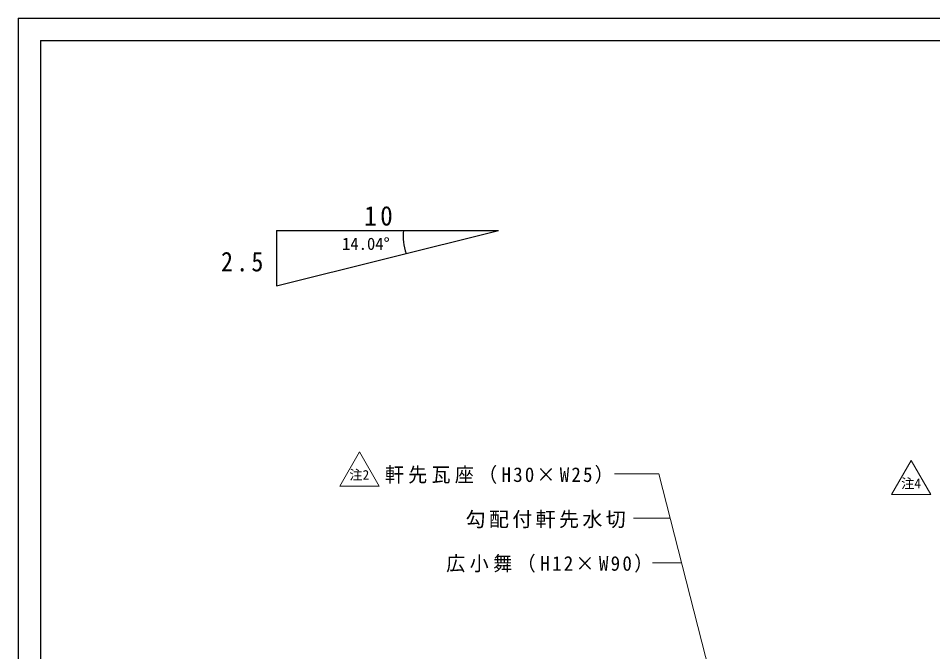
# Model space of a CAD drawing. Units: millimetres, scale not verified. Extents: x -601 to 601, y -426 to 425.
# Drawn here: x -600.8 to -188.7, y 140 to 425.3 of the extents above; entities that cross this region are included whole.
import ezdxf
from ezdxf.enums import TextEntityAlignment as Align

# ---------------------------------------------------------------- set-up
doc = ezdxf.new("R2010")
doc.units = ezdxf.units.MM
doc.header["$LTSCALE"] = 3
doc.layers.add('0-0_用紙', color=7, linetype='Continuous')
doc.layers.add('0-1_野地板', color=7, linetype='Continuous')
doc.layers.add('5-5_水切', color=7, linetype='Continuous', lineweight=18)
doc.styles.add('ＭＳ ゴシック', font='')
doc.styles.get('ＭＳ ゴシック').set_extended_font_data('MS Gothic')

msp = doc.modelspace()

# ---------------------------------------------------------------- linework, layer by layer
at = {"layer": '0-0_用紙'}
for q in [(600.811, 425.311), (-600.811, -426.041)]:
    msp.add_line((-600.811, 425.311), q, dxfattribs=at)
at = {"layer": '0-0_用紙', "color": 6}
for q in [(-590.811, -416.041), (590.811, 415.311)]:
    msp.add_line((-590.811, 415.311), q, dxfattribs=at)
at = {"layer": '0-1_野地板'}
msp.add_line((-484.366, 329.769), (-384.366, 329.769), dxfattribs=at)
msp.add_lwpolyline([(-484.366, 329.769), (-484.366, 304.769), (-384.366, 329.769)], dxfattribs=at)
msp.add_arc((-406.572, 326.899), 20.784, 172.06288, 201.22669, dxfattribs=at)
at = {"layer": '5-5_水切'}
for p, q in [((-455.938, 214.61), (-447.083, 229.948)), ((-447.083, 229.948), (-438.228, 214.61)), ((-207.265, 210.754), (-198.41, 226.092)), ((-198.41, 226.092), (-189.555, 210.754)), ((-312.09, 220.081), (-332.09, 220.081)), ((-253.829, -7.239), (-312.09, 220.081)), ((-455.938, 214.61), (-438.228, 214.61)), ((-207.265, 210.754), (-189.555, 210.754)), ((-306.964, 200.081), (-323.523, 200.081)), ((-301.838, 180.081), (-314.956, 180.081))]:
    msp.add_line(p, q, dxfattribs=at)

# ---------------------------------------------------------------- texts
at = {"layer": '0-1_野地板', "style": 'ＭＳ ゴシック'}
msp.add_text('14.04°', height=5.499, dxfattribs=at).set_placement((-454.883, 319.351), align=Align.BOTTOM_LEFT)
at = {"layer": '0-1_野地板', "char_height": 8.798, "attachment_point": 7, "style": 'ＭＳ ゴシック'}
for s, insert in [('\\T1.27;\\W0.95;10', (-444.933, 331.815)), ('\\T1.27;\\W0.9;2.5', (-509.439, 311.166))]:
    msp.add_mtext(s, dxfattribs=dict(at, insert=insert))
at = {"layer": '5-5_水切', "color": 4, "style": 'ＭＳ ゴシック'}
for s, p in [('注2', (-451.631, 216.114)), ('注4', (-202.957, 212.258))]:
    msp.add_text(s, height=4.399, dxfattribs=at).set_placement(p, align=Align.BOTTOM_LEFT)
at = {"layer": '5-5_水切', "char_height": 6.598, "attachment_point": 7, "style": 'ＭＳ ゴシック'}
for s, insert in [('\\T1.23;\\W0.95;軒先瓦座（H30×W25）', (-435.59, 215.581)), ('\\T1.17;勾配付軒先水切', (-399.219, 195.581)), ('\\T1.24;\\W0.95;広小舞（H12×W90）', (-407.956, 175.581))]:
    msp.add_mtext(s, dxfattribs=dict(at, insert=insert))

doc.saveas('drawing.dxf')
